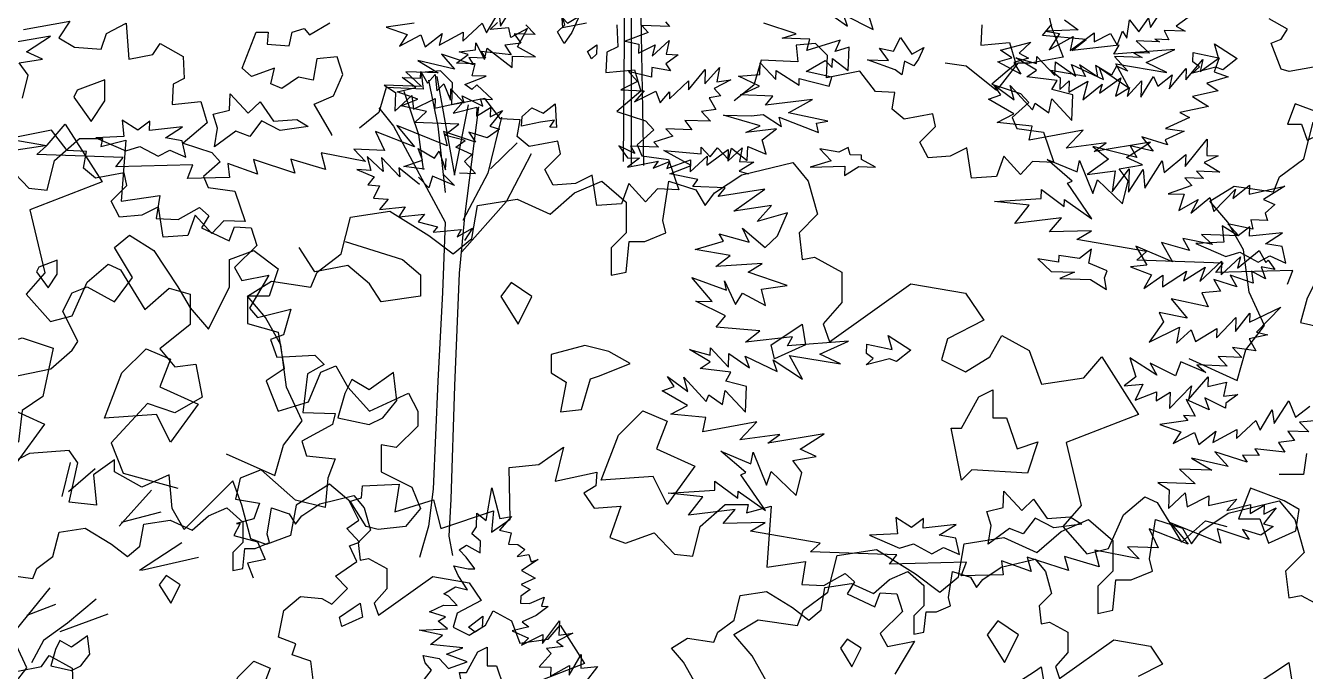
# Model space of a CAD drawing. Header units: inches. Extents: x 11.9 to 85.3, y 21.1 to 37.4.
# Drawn here: x 14.286 to 14.942, y 23.32 to 23.651 of the extents above; entities that cross this region are included whole.
import ezdxf

# ---------------------------------------------------------------- set-up
doc = ezdxf.new("R2010")
doc.units = ezdxf.units.IN
doc.header["$MEASUREMENT"] = 0
doc.layers.add('CAY', color=94, linetype='Continuous')
doc.layers.add('CAY-3', color=61, linetype='Continuous')

# ---------------------------------------------------------------- blocks, each defined once
blk = doc.blocks.new('A$C76451831')
at = {"layer": 'CAY'}
for p, q in [((2376.8, 1830.3), (2385.3, 1838.2)), ((2398.2, 1832.3), (2376.8, 1830.3)), ((2400.5, 1821.3), (2398.2, 1832.3)), ((2419.5, 1831.5), (2400.5, 1821.3)), ((2407.9, 1810.6), (2419.5, 1831.5)), ((2581.8, 1833.6), (2550.1, 1834.7)), ((2550.1, 1834.7), (2557.5, 1826.7)), ((2577, 1839.2), (2581.8, 1833.6)), ((2360.1, 1806.9), (2360.4, 1815)), ((2360.4, 1815), (2370.2, 1796.1)), ((2557.5, 1826.7), (2530.9, 1816.8)), ((2530.9, 1816.8), (2546.6, 1813.5)), ((2546.6, 1813.5), (2546.3, 1803.1)), ((2562, 1799.8), (2581.2, 1817.7)), ((2581.2, 1817.7), (2577.9, 1802)), ((2338.3, 1791.8), (2351.8, 1801.7)), ((2341.5, 1804.8), (2360.1, 1806.9)), ((2351.8, 1801.7), (2341.5, 1804.8)), ((2370.2, 1796.1), (2373.4, 1809.1)), ((2373.4, 1809.1), (2402, 1786.8)), ((2402, 1786.8), (2402.5, 1799.9)), ((2402.5, 1799.9), (2428.8, 1799)), ((2428.8, 1799), (2407.9, 1810.6)), ((2546.3, 1803.1), (2565.2, 1812.8)), ((2565.2, 1812.8), (2562, 1799.8)), ((2591.5, 1801.5), (2577.6, 1791.1)), ((2577.9, 1802), (2591.5, 1801.5)), ((2359.6, 1791), (2338.3, 1791.8)), ((2356.4, 1777.5), (2359.6, 1791)), ((2561.5, 1786.7), (2561.2, 1775.8)), ((2582.7, 1783.2), (2561.5, 1786.7)), ((2577.6, 1791.1), (2582.7, 1783.2)), ((2603.3, 1761.2), (2622.6, 1784.5)), ((2622.1, 1768.2), (2639, 1786.7)), ((2622.6, 1784.5), (2622.1, 1768.2)), ((2639, 1786.7), (2635.8, 1770.5)), ((2292, 1763.9), (2276.1, 1775.3)), ((2276.1, 1775.3), (2297.4, 1774.6)), ((2297.4, 1774.6), (2297.7, 1782.3)), ((2297.7, 1782.3), (2305.3, 1768.9)), ((2305.3, 1768.9), (2313.9, 1779)), ((2313.9, 1779), (2315.9, 1760.3)), ((2347.9, 1767.4), (2372.2, 1777)), ((2372.2, 1777), (2356.4, 1777.5)), ((2545.1, 1770.9), (2526.2, 1761.2)), ((2561.2, 1775.8), (2534.7, 1782.2)), ((2534.7, 1782.2), (2545.1, 1770.9)), ((2581.6, 1751.1), (2603.6, 1771.6)), ((2603.6, 1771.6), (2603.3, 1761.2)), ((2651.7, 1772.6), (2632.8, 1762.9)), ((2635.8, 1770.5), (2651.7, 1772.6)), ((2270.6, 1759.2), (2292, 1763.9)), ((2294.3, 1750.7), (2270.6, 1759.2)), ((2315.9, 1760.3), (2323.9, 1768.2)), ((2323.9, 1768.2), (2331.4, 1749.4)), ((2331.4, 1749.4), (2331.9, 1762.5)), ((2331.9, 1762.5), (2347.1, 1746.1)), ((2355.9, 1761.7), (2347.9, 1767.4)), ((2361.5, 1766.9), (2355.9, 1761.7)), ((2379.5, 1750.4), (2361.5, 1766.9)), ((2526.2, 1761.2), (2552.9, 1760.2)), ((2552.9, 1760.2), (2541.6, 1747.5)), ((2541.6, 1747.5), (2566, 1759.8)), ((2566, 1759.8), (2571, 1746.5)), ((2571, 1746.5), (2581.9, 1759.2)), ((2581.9, 1759.2), (2581.6, 1751.1)), ((2632.8, 1762.9), (2640.2, 1754.5)), ((2275, 1743.2), (2294.3, 1750.7)), ((2304.2, 1736.7), (2275, 1743.2)), ((2347.1, 1746.1), (2344.7, 1754.4)), ((2344.7, 1754.4), (2368.3, 1742.7)), ((2365.9, 1750.9), (2379.5, 1750.4)), ((2368.3, 1742.7), (2365.9, 1750.9)), ((2640.2, 1754.5), (2627, 1752.2)), ((2627, 1752.2), (2634.6, 1738.8)), ((2290.6, 1724.1), (2304.2, 1736.7)), ((2628.7, 1725.4), (2599.3, 1726.4)), ((2599.3, 1726.4), (2607.1, 1715.7)), ((2634.6, 1738.8), (2618.3, 1736.6)), ((2618.3, 1736.6), (2628.7, 1725.4)), ((1870.8, 1698), (1891.4, 1722.2)), ((1891.4, 1722.2), (1933.3, 1656.1)), ((2340.9, 1722.3), (2290.6, 1724.1)), ((2324.6, 1709.7), (2340.9, 1722.3)), ((2577.7, 1716.8), (2585.5, 1708.3)), ((2607.1, 1715.7), (2577.7, 1716.8)), ((3306.5, 1682.6), (3317.1, 1724.4)), ((1822.5, 1690.9), (1870.8, 1698)), ((2348.4, 1703.5), (2324.6, 1709.7)), ((2337.7, 1695.7), (2348.4, 1703.5)), ((2524, 1697.3), (2533.9, 1683.8)), ((2542.3, 1688.5), (2524, 1697.3)), ((2569.2, 1695.7), (2537.1, 1696.9)), ((2537.1, 1696.9), (2542.3, 1688.5)), ((2585.5, 1708.3), (2564, 1701.4)), ((2564, 1701.4), (2569.2, 1695.7)), ((2236.3, 1685.2), (2240.6, 1669.3)), ((2254.4, 1667.9), (2236.3, 1685.2)), ((2252.8, 1684.1), (2254.4, 1667.9)), ((2273.6, 1662), (2252.8, 1684.1)), ((2294.6, 1694.5), (2313.2, 1683.4)), ((2299.6, 1681.1), (2294.6, 1694.5)), ((2313.2, 1683.4), (2318.5, 1691.4)), ((2318.5, 1691.4), (2325.9, 1669.8)), ((2325.9, 1669.8), (2326.4, 1682.9)), ((2356, 1687.3), (2337.7, 1695.7)), ((2347.5, 1679.5), (2356, 1687.3)), ((2547.5, 1683.4), (2533.6, 1673)), ((2533.9, 1683.8), (2547.5, 1683.4)), ((2605.4, 1667.7), (2624.6, 1685.6)), ((2624.3, 1675.2), (2648.9, 1693)), ((2624.6, 1685.6), (2624.3, 1675.2)), ((2648.4, 1679.8), (2664.8, 1695.1)), ((2648.9, 1693), (2648.4, 1679.8)), ((2664.8, 1695.1), (2661.6, 1679.4)), ((3278.8, 1661.9), (3306.5, 1682.6)), ((2224.6, 1670.4), (2244.1, 1661.9)), ((2240.6, 1669.3), (2224.6, 1670.4)), ((2272.6, 1672.4), (2273.6, 1662)), ((2295.9, 1653.3), (2272.6, 1672.4)), ((2278, 1673.7), (2299.6, 1681.1)), ((2301.9, 1670.6), (2278, 1673.7)), ((2360.2, 1665.9), (2347.5, 1679.5)), ((2533.6, 1673), (2568.7, 1679.9)), ((2568.7, 1679.9), (2563, 1671.9)), ((2563, 1671.9), (2581.8, 1679.4)), ((2578.8, 1671.4), (2605.9, 1681.3)), ((2581.8, 1679.4), (2578.8, 1671.4)), ((2605.9, 1681.3), (2605.4, 1667.7)), ((2677.9, 1678.8), (2661.2, 1668.5)), ((2661.2, 1668.5), (2672, 1665.4)), ((2661.6, 1679.4), (2677.9, 1678.8)), ((2664.3, 1664.1), (2722.6, 1678.3)), ((2722.6, 1678.3), (2740.3, 1657)), ((1933.3, 1656.1), (1850.8, 1624.3)), ((2244.1, 1661.9), (2237.2, 1653)), ((2237.2, 1653), (2250.5, 1651.6)), ((2306.7, 1649.3), (2295.1, 1661.4)), ((2310.8, 1662.9), (2306.7, 1649.3)), ((2336, 1652.2), (2310.8, 1662.9)), ((2323.9, 1664.2), (2336, 1652.2)), ((2341.7, 1666.5), (2360.2, 1665.9)), ((2473.2, 1643.5), (2504.5, 1657)), ((2504.5, 1657), (2532.2, 1632.9)), ((2574, 1612.2), (2581.1, 1657)), ((2581.1, 1657), (2611.8, 1647)), ((2633, 1643.5), (2664.3, 1664.1)), ((2740.3, 1657), (2750.9, 1619.3)), ((3271.7, 1644.8), (3278.8, 1661.9)), ((2250.5, 1651.6), (2243.7, 1637.7)), ((2445.5, 1619.3), (2473.2, 1643.5)), ((2611.8, 1647), (2622.4, 1629.3)), ((2622.4, 1629.3), (2633, 1643.5)), ((3199.2, 1634.2), (3226.9, 1651.3)), ((3226.9, 1651.3), (3271.7, 1644.8)), ((1850.8, 1624.3), (1867.9, 1552.3)), ((2243.7, 1637.7), (2260.2, 1636.6)), ((2260.2, 1636.6), (2250.4, 1624.7)), ((2250.4, 1624.7), (2279.7, 1627.6)), ((2279.7, 1627.6), (2272.6, 1616.4)), ((2355.9, 1591.6), (2362.4, 1629.3)), ((2362.4, 1629.3), (2407.8, 1636.4)), ((2407.8, 1636.4), (2445.5, 1619.3)), ((2532.2, 1632.9), (2532.2, 1598.1)), ((3219.8, 1610), (3199.2, 1634.2)), ((2206.7, 1573.9), (2217.3, 1615.8)), ((2217.3, 1615.8), (2262.1, 1622.8)), ((2262.1, 1622.8), (2306.9, 1595.1)), ((2272.6, 1616.4), (2301.9, 1619.3)), ((2301.9, 1619.3), (2294.6, 1610.4)), ((2294.6, 1610.4), (2316.5, 1604.8)), ((2577.6, 1598.1), (2574, 1612.2)), ((2750.9, 1619.3), (2729.7, 1598.1)), ((3237.5, 1578.7), (3219.8, 1610)), ((2306.9, 1595.1), (2334.7, 1573.9)), ((2316.5, 1604.8), (2311.6, 1598.8)), ((2311.6, 1598.8), (2343.6, 1601.9)), ((2339, 1593.3), (2356.7, 1603.2)), ((2343.6, 1601.9), (2339, 1593.3)), ((2356.7, 1603.2), (2347.6, 1589.1)), ((2532.2, 1598.1), (2515.1, 1580.9)), ((2553.4, 1588), (2577.6, 1598.1)), ((2729.7, 1598.1), (2733.2, 1567.4)), ((2334.7, 1573.9), (2355.9, 1591.6)), ((2515.1, 1580.9), (2515.1, 1549.7)), ((2532.2, 1553.2), (2535.7, 1588)), ((2535.7, 1588), (2553.4, 1588)), ((2179, 1553.2), (2206.7, 1573.9)), ((2733.2, 1567.4), (2747.4, 1570.3)), ((2747.4, 1570.3), (2778.6, 1553.2)), ((3244, 1530.4), (3237.5, 1578.7)), ((1867.9, 1552.3), (1846.6, 1528.1)), ((1916.2, 1541.7), (1940.4, 1562.3)), ((1940.4, 1562.3), (1954.5, 1555.8)), ((1954.5, 1555.8), (1982.2, 1510.4)), ((2171.9, 1536.1), (2179, 1553.2)), ((2515.1, 1549.7), (2532.2, 1553.2)), ((2778.6, 1553.2), (2778.6, 1518.4)), ((1899.1, 1503.3), (1916.2, 1541.7)), ((2099.4, 1525.5), (2127.1, 1542.6)), ((2127.1, 1542.6), (2171.9, 1536.1)), ((2764.5, 1473.6), (2857.6, 1539.7)), ((2857.6, 1539.7), (2920.1, 1529)), ((1846.6, 1528.1), (1874.3, 1496.9)), ((1982.2, 1510.4), (2010, 1534.6)), ((2010, 1534.6), (2034.1, 1528.1)), ((2034.1, 1528.1), (2034.1, 1493.3)), ((2120, 1501.3), (2099.4, 1525.5)), ((2920.1, 1529), (2940.8, 1498.4)), ((3261.7, 1492), (3244, 1530.4)), ((2778.6, 1518.4), (2757.4, 1494.2)), ((1874.3, 1496.9), (1899.1, 1503.3)), ((2034.1, 1493.3), (1999.3, 1465.6)), ((2137.7, 1470.1), (2120, 1501.3)), ((2757.4, 1494.2), (2764.5, 1473.6)), ((2940.8, 1498.4), (2899.5, 1477.1)), ((3240.4, 1464.3), (3261.7, 1492)), ((2899.5, 1477.1), (2892.4, 1452.9)), ((2947.9, 1456.5), (2961.4, 1480.7)), ((2961.4, 1480.7), (2992.7, 1463.6)), ((1999.3, 1465.6), (2016.4, 1445)), ((2144.2, 1421.7), (2137.7, 1470.1)), ((2992.7, 1463.6), (3006.8, 1425.2)), ((3230.4, 1429.5), (3240.4, 1464.3)), ((2016.4, 1445), (2040.6, 1447.9)), ((2040.6, 1447.9), (2047.7, 1410.1)), ((2892.4, 1452.9), (2920.1, 1439.4)), ((2920.1, 1439.4), (2947.9, 1456.5)), ((3055.2, 1432.3), (3075.8, 1456.5)), ((3075.8, 1456.5), (3117.7, 1390.4)), ((3175, 1454.3), (3230.4, 1429.5)), ((2161.9, 1383.3), (2144.2, 1421.7)), ((3006.8, 1425.2), (3055.2, 1432.3)), ((2047.7, 1410.1), (2016.4, 1392.5)), ((1985.2, 1403.1), (1943.9, 1358.2)), ((2016.4, 1392.5), (1985.2, 1403.1)), ((3117.7, 1390.4), (3035.1, 1358.6)), ((2140.7, 1355.6), (2161.9, 1383.3)), ((1943.9, 1358.2), (1957.5, 1323.4)), ((2075.2, 1345.6), (2130.6, 1320.8)), ((2130.6, 1320.8), (2140.7, 1355.6)), ((3035.1, 1358.6), (3052.2, 1286.6)), ((1957.5, 1323.4), (2020, 1306.3)), ((5943, 1269.4), (5949.7, 1306.8)), ((5949.7, 1306.8), (5958.9, 1271.5)), ((3052.2, 1286.6), (3031, 1262.4)), ((5931.9, 1262.1), (5932.4, 1277.9)), ((5932.4, 1277.9), (5943, 1269.4)), ((5972.1, 1273.8), (5958.5, 1258.4)), ((5958.9, 1271.5), (5972.1, 1273.8)), ((5926.6, 1254.1), (5931.9, 1262.1)), ((5958.5, 1258.4), (5971.5, 1255.2)), ((5936.7, 1245.6), (5926.6, 1254.1)), ((5936.3, 1232.4), (5936.7, 1245.6)), ((5971.5, 1255.2), (5968.8, 1242.2)), ((5912.4, 1236), (5920.7, 1241.1)), ((5920.2, 1227.6), (5912.4, 1236)), ((5920.7, 1241.1), (5936.3, 1232.4)), ((5968.8, 1242.2), (5979.2, 1241.8)), ((5987.1, 1236.1), (5978.7, 1228.2)), ((5978.7, 1228.2), (5991.9, 1230.5)), ((5979.2, 1241.8), (5987.1, 1236.1)), ((5991.9, 1230.5), (5994.4, 1222.3)), ((5906.3, 1217.6), (5922.5, 1214.3)), ((5911.3, 1206.6), (5906.3, 1217.6)), ((5930.2, 1214.1), (5920.2, 1227.6)), ((5922.5, 1214.3), (5930.2, 1214.1)), ((6002.6, 1224.7), (5983.6, 1212.2)), ((5994.4, 1222.3), (6002.6, 1224.7)), ((5921.6, 1190.3), (5911.3, 1206.6)), ((5999.1, 1203.5), (5983, 1196.4)), ((5983.6, 1212.2), (5999.1, 1203.5)), ((5894.8, 1185.8), (5908.2, 1193.5)), ((5900.1, 1182.9), (5894.8, 1185.8)), ((5908.2, 1193.5), (5921.6, 1190.3)), ((5993.3, 1190.6), (5982.6, 1182.8)), ((5983, 1196.4), (5993.3, 1190.6)), ((5878.2, 1165.1), (5894.3, 1172.7)), ((5894.3, 1172.7), (5910.1, 1172.2)), ((5910.1, 1172.2), (5900.1, 1182.9)), ((5982.6, 1182.8), (5982.3, 1175.1)), ((5982.3, 1175.1), (5992.7, 1174.7)), ((5992.7, 1174.7), (6009.3, 1181.8)), ((6013.9, 1171.3), (6000.4, 1160.8)), ((6009.3, 1181.8), (6006.2, 1171.5)), ((6006.2, 1171.5), (6013.9, 1171.3)), ((5896.6, 1159.5), (5878.2, 1165.1)), ((5888.2, 1154.3), (5896.6, 1159.5)), ((6000.4, 1160.8), (5984.3, 1153.7)), ((5866.6, 1144.2), (5898.8, 1145.8)), ((5893.1, 1138.3), (5866.6, 1144.2)), ((5898.8, 1145.8), (5888.2, 1154.3)), ((5991.8, 1148), (5973, 1143.2)), ((5973, 1143.2), (5991.3, 1134.9)), ((5984.3, 1153.7), (5991.8, 1148)), ((6007.4, 1128.9), (6026.9, 1154.9)), ((6042.3, 1140.8), (6023.3, 1131)), ((6026.9, 1154.9), (6026.3, 1138.6)), ((6026.3, 1138.6), (6042.3, 1140.8)), ((5879.6, 1127.9), (5893.1, 1138.3)), ((5916.6, 1123.9), (5879.6, 1127.9)), ((5983.3, 1127), (6007.8, 1139.3)), ((5991.3, 1134.9), (5983.3, 1127)), ((6007.8, 1139.3), (6007.4, 1128.9)), ((6023.3, 1131), (6030.9, 1125.3)), ((5435.2, 1102.7), (5443.6, 1115.3)), ((5443.6, 1115.3), (5470, 1100.6)), ((5871, 1115), (5889.4, 1111.7)), ((5873.4, 1106.8), (5871, 1115)), ((5889.4, 1111.7), (5899.9, 1100.4)), ((5897.8, 1116.8), (5916.6, 1123.9)), ((5921.5, 1107.8), (5897.8, 1116.8)), ((6017.4, 1117.6), (6003.8, 1102.2)), ((6030.9, 1125.3), (6012.2, 1123.3)), ((6012.2, 1123.3), (6017.4, 1117.6)), ((6037.9, 1092.9), (6051.8, 1116.4)), ((6051.8, 1116.4), (6051.3, 1100.6)), ((5407.8, 1097.4), (5435.2, 1102.7)), ((5470, 1100.6), (5471.1, 1075.2)), ((5872.8, 1088.2), (5880.8, 1098.4)), ((5880.8, 1098.4), (5873.4, 1106.8)), ((5899.9, 1100.4), (5921.5, 1107.8)), ((6003.8, 1102.2), (6016.9, 1101.8)), ((6016.5, 1091.4), (6038.3, 1103.8)), ((6016.9, 1101.8), (6016.5, 1091.4)), ((6038.3, 1103.8), (6037.9, 1092.9)), ((6051.3, 1100.6), (6070.4, 1102.6)), ((6070.4, 1102.6), (6056.2, 1084.5)), ((4647.3, 135.4), (4647.3, 419.7)), ((4638.3, 140.1), (4640.6, 408.3)), ((4661.5, 135.4), (4656.8, 405.9)), ((5120.1, 324.9), (5127.1, 293.6)), ((5116.8, 284), (5127.7, 296.8)), ((5127.1, 293.6), (5140.7, 259.4)), ((5167, 279.6), (5116.8, 284)), ((5150.7, 267), (5167, 279.6)), ((5204.4, 272.8), (5150.7, 267)), ((5198.6, 262.6), (5204.4, 272.8)), ((5268.1, 267.9), (5198.6, 262.6)), ((5235.4, 253.2), (5268.1, 267.9)), ((5029.8, 248.8), (5005.7, 252.3)), ((5064.6, 221), (5029.8, 248.8)), ((5088.8, 252.3), (5064.6, 221)), ((5110, 244.4), (5086.5, 258.4)), ((5086.5, 258.4), (5110.3, 252.1)), ((5103, 252.3), (5088.8, 252.3)), ((5140.7, 259.4), (5103, 252.3)), ((5110.3, 252.1), (5110.6, 260.2)), ((5110.6, 260.2), (5131.1, 238.2)), ((5131.1, 238.2), (5131.7, 254.1)), ((5131.7, 254.1), (5155.1, 237.4)), ((5155.1, 237.4), (5150.1, 250.7)), ((5150.1, 250.7), (5186.7, 233.6)), ((5200.9, 251.6), (5259, 241.9)), ((5215.8, 224.4), (5200.9, 251.6)), ((5259, 241.9), (5235.4, 253.2)), ((5098.9, 236.6), (5110, 244.4)), ((5133.6, 232.7), (5098.9, 236.6)), ((5186.7, 233.6), (5182.2, 246.9)), ((5182.2, 246.9), (5215.8, 224.4)), ((5069.2, 216.4), (5061.4, 227.5)), ((5061.4, 227.5), (5084.8, 210.4)), ((5080, 226.9), (5105.7, 199.2)), ((5084.8, 210.4), (5080, 226.9)), ((5127.8, 222.5), (5133.6, 232.7)), ((5151.6, 216.2), (5127.8, 222.5)), ((5055.4, 211.4), (5069.2, 216.4)), ((5084.3, 194.5), (5055.4, 211.4)), ((5105.7, 199.2), (5108.7, 206.8)), ((5108.7, 206.8), (5124.2, 195.8)), ((5124.2, 195.8), (5127.5, 211.6)), ((5127.5, 211.6), (5150.6, 186.8)), ((5150.6, 186.8), (5151.6, 216.2)), ((5065.3, 184.8), (5084.3, 194.5)), ((5105.1, 180.6), (5065.3, 184.8)), ((5101.8, 164.4), (5105.1, 180.6)), ((5163.4, 175.9), (5101.8, 164.4)), ((5144.1, 155.3), (5163.4, 175.9)), ((5189.6, 161.4), (5144.1, 155.3)), ((5240.4, 162.3), (5176.1, 151.4)), ((5176.1, 151.4), (5189.6, 161.4)), ((5213, 144.7), (5240.4, 162.3)), ((5150.9, 117.8), (5122.3, 142.4)), ((5122.3, 142.4), (5156.7, 128.1)), ((5156.7, 128.1), (5159.4, 141.1)), ((5159.4, 141.1), (5174.4, 103.4)), ((5204.4, 131.8), (5231.3, 136.3)), ((5214.8, 117.9), (5204.4, 131.8)), ((5231.3, 136.3), (5213, 144.7)), ((5145.4, 115.3), (5150.9, 117.8)), ((5174.4, 103.4), (5180, 119.1)), ((5180, 119.1), (5208.5, 91.8)), ((5208.5, 91.8), (5214.8, 117.9)), ((5115.3, 97.8), (5115.7, 108.2)), ((5115.7, 108.2), (5141.7, 88.7)), ((5173.4, 74.4), (5145.4, 115.3)), ((5062.2, 94.2), (5115.3, 97.8)), ((5101.9, 90.1), (5062.2, 94.2)), ((5085.3, 69.4), (5101.9, 90.1)), ((5141.7, 88.7), (5142, 96.8)), ((5142, 96.8), (5173.4, 74.4)), ((5138.6, 75.7), (5085.3, 69.4)), ((5124.9, 59.8), (5138.6, 75.7)), ((5172.9, 60.9), (5124.9, 59.8)), ((5156.3, 51), (5172.9, 60.9)), ((5236, 37.4), (5156.3, 51)), ((5224.8, 27.3), (5236, 37.4)), ((5323.5, 23.9), (5224.8, 27.3)), ((5314.9, 13.3), (5323.5, 23.9)), ((5402.9, 15.7), (5314.9, 13.3)), ((5396.9, 0), (5402.9, 15.7))]:
    blk.add_line(p, q, dxfattribs=at)
for points in [[(4270.8, 1937.2), (4267.7, 1961.4), (4246.6, 1968.8), (4250.8, 1981.5), (4230.8, 1988.9), (4237.1, 2019.4), (4256.1, 2035.3), (4280.3, 2033.1), (4291.9, 2026.8), (4309.9, 2044.7), (4296.2, 2058.5), (4320.4, 2075.3), (4312, 2093.3), (4323.6, 2097.5), (4308.8, 2113.3), (4322.5, 2122.8), (4312, 2143.9), (4325.7, 2148.1), (4326.7, 2161.8), (4368.9, 2163.9), (4363.7, 2132.3), (4408, 2146), (4416.4, 2113.3), (4476.5, 2133.3), (4474.4, 2109.1), (4495.5, 2123.9), (4494.4, 2182.9), (4528.2, 2186.1), (4556.7, 2206.1), (4547.2, 2167.1), (4594.6, 2177.6), (4593.6, 2161.8), (4579.9, 2153.4), (4591.5, 2136.5), (4622.1, 2138.6), (4609.4, 2102.8), (4627.3, 2096.4), (4660, 2108), (4683.2, 2083.8), (4704.3, 2081.7), (4712.8, 2115.4), (4741.2, 2140.7), (4767.6, 2140.7), (4765.5, 2131.2), (4794, 2138.6), (4788.7, 2069), (4833, 2075.3), (4828.8, 2049), (4854.1, 2047.9), (4878.3, 2061.6), (4888.9, 2052.1), (4880.5, 2038.4), (4912.1, 2023.7), (4918.4, 2039.5), (4937.4, 2038.4), (4943.7, 2018.4), (4918.4, 1993.1), (4926.9, 1978.3), (4957.4, 1984.6), (4935.3, 1946.7)], [(2492.6, 1796.8), (2487.9, 1805.1), (2498.6, 1812.9), (2498.2, 1802), (2492.6, 1796.8)], [(5397.2, 1673.2), (5420.4, 1649), (5441.5, 1646.9), (5450, 1680.6), (5478.4, 1705.9), (5504.8, 1705.9), (5502.7, 1696.5), (5531.2, 1703.8), (5525.9, 1634.2), (5570.2, 1640.6), (5566, 1614.2), (5591.3, 1613.1), (5615.5, 1626.8), (5626.1, 1617.3), (5617.7, 1603.6), (5649.3, 1588.9), (5655.6, 1604.7), (5674.6, 1603.6), (5680.9, 1583.6), (5655.6, 1558.3), (5664.1, 1543.5), (5694.7, 1549.8), (5672.5, 1511.9), (5682, 1501.3), (5720, 1510.8), (5711.5, 1481.3), (5696.8, 1476), (5704.1, 1456), (5747.4, 1458.1), (5757.9, 1447.5), (5738.9, 1437), (5733.7, 1392.7), (5770.6, 1391.6), (5767.4, 1379), (5732.6, 1360), (5737.9, 1343.1), (5770.6, 1340), (5762.2, 1317.8), (5759, 1284.1), (5725.2, 1292.5), (5686.2, 1327.3), (5662, 1317.8), (5656.7, 1293.6), (5684.1, 1289.3), (5677.8, 1271.4), (5657.7, 1266.1), (5662, 1266.1), (5654.6, 1252.4), (5682, 1245), (5690.4, 1225), (5670.4, 1220.8), (5676.7, 1203.9)], [(5467.9, 1335.7), (5458.4, 1296.7)], [(5496.4, 1328.4), (5465.8, 1302)], [(5560.7, 1304.1), (5523.8, 1263)], [(1842.7, 701.7), (1814.8, 696.9), (1805.7, 699.3), (1794.3, 729.2), (1805.7, 733.9), (1812.8, 745.3), (1792, 757.1)], [(1833.2, 1082.7), (1847.4, 1101.2), (1835.6, 1126.7)], [(1824.2, 1207.4), (1854.1, 1203), (1858.8, 1214.4), (1877.3, 1228.2), (1884.3, 1256.1), (1914.2, 1260.8), (1944.1, 1242.4), (1962.6, 1228.2), (1976.7, 1240), (1981, 1265.2), (2011.3, 1269.9), (2036.5, 1258.5), (2054.9, 1274.6), (2075.8, 1283.7), (2094.3, 1267.5), (2094.3, 1244.3), (2082.9, 1232.9), (2082.9, 1212.1), (2094.3, 1214.4), (2096.6, 1237.6), (2108.4, 1237.6), (2124.5, 1244.3), (2122.2, 1253.8), (2126.9, 1283.7), (2147.3, 1277), (2154.4, 1265.2), (2161.5, 1274.6), (2182.3, 1288.4), (2221.2, 1297.8), (2233, 1283.7), (2240.1, 1258.5), (2225.9, 1244.3), (2228.3, 1223.9), (2237.7, 1225.8), (2258.6, 1214.4), (2258.6, 1191.2), (2244.4, 1175.1), (2249.1, 1161.4), (2311.2, 1205.4), (2352.9, 1198.3), (2366.7, 1177.9), (2339.1, 1163.7), (2334.4, 1147.6), (2352.9, 1138.5), (2371.4, 1149.9), (2380.4, 1166.1), (2401.2, 1154.7), (2410.7, 1129.1), (2442.9, 1133.8), (2456.7, 1149.9), (2484.6, 1105.9), (2429.6, 1084.7)], [(5571.3, 1278.8), (5525.9, 1267.2)], [(5595.5, 1244), (5547, 1212.3)], [(5614.5, 1227.1), (5549.1, 1212.3)], [(1281.9, 768.2), (1310.2, 748.6), (1305.7, 761.9), (1339.5, 744.9), (1334.6, 760.9)], [(1558.3, 755.8), (1573.8, 744.4), (1536.6, 743), (1552.3, 740.2), (1540.8, 721.6), (1568.1, 736.9), (1564.8, 720.7), (1592.2, 741.1), (1591.9, 730.6), (1610.8, 740.4), (1618.5, 727), (1624.5, 742.7), (1629.2, 734.8), (1632.6, 756), (1643, 742), (1654, 757.9), (1656.3, 747), (1670.2, 767.8)], [(1699.3, 758.6), (1685.9, 748.7), (1696.1, 742.9), (1672.1, 743.7), (1677.2, 733.1), (1661.3, 733.7), (1666.6, 730.8), (1639.9, 731.7), (1655.3, 717.6), (1636.8, 718.2), (1647, 712.9), (1615.3, 714), (1630.6, 697.1), (1617.6, 703), (1611.9, 692.8), (1593.7, 703.8), (1595.9, 690.6), (1575.1, 704.5), (1582.3, 691.1), (1542.7, 697.9), (1553.3, 689.4), (1552.8, 676.3), (1563.6, 686.3), (1563.1, 673.2), (1584.9, 685.6), (1579.1, 664.5), (1601.1, 682.3), (1598, 672), (1622.6, 689.7), (1616.4, 668.6), (1632.6, 678.5), (1629.6, 668.1), (1646.1, 686.1), (1645.4, 667.6), (1659.8, 691.1), (1664.9, 680), (1681.2, 693.1), (1677.9, 676.9), (1697.3, 700.2), (1696.8, 687.1), (1716.2, 710.4), (1713, 696.9), (1734.9, 712.5), (1729.3, 696.4), (1745, 690.8), (1720.7, 683.5), (1733.6, 674.9), (1704.3, 668.2), (1722.5, 656.7), (1690.1, 650.1), (1700.8, 644.3), (1673.6, 631.7), (1694.8, 628.7), (1673.2, 618.6), (1675.7, 613), (1646.5, 622.2), (1659.6, 605.9), (1633, 611.8), (1640.7, 598.4), (1590.4, 611), (1608.5, 596.8), (1583.9, 579.1), (1616.2, 583.4), (1612.6, 559.5), (1632.1, 585.5), (1631.2, 558.8), (1648, 585), (1649.9, 563.6), (1669.6, 594.7), (1671.9, 581.4), (1696.6, 601.9), (1696.1, 588.3), (1721.2, 619.6), (1720.6, 601), (1733.7, 600.6), (1717.6, 593), (1735.8, 581.9), (1709.1, 582.8), (1716.9, 574.4), (1695.7, 575.2), (1703.5, 566.7), (1676.5, 557.2), (1695, 556.6), (1688.9, 538.2), (1710.7, 550.6), (1702.4, 535), (1724.3, 552.8), (1728.8, 536.8), (1753.7, 562.3), (1750.6, 551.9), (1769.7, 567.1), (1769.3, 556.7), (1810, 565.7), (1785.4, 550.7), (1798.4, 544.8), (1787.6, 534.8), (1790, 526.5), (1771, 527.2), (1773.4, 516.7), (1744.6, 522.7), (1757.2, 509.1), (1714.7, 510.6), (1727.4, 499.2), (1693.2, 505.9), (1700.9, 492.5), (1669.1, 501.3), (1681.4, 479.5), (1639.5, 497.3), (1652.3, 475.6), (1633.6, 473.5), (1657.4, 464.5), (1648.7, 449), (1670.5, 464.1), (1670, 450.9), (1697.4, 468.6), (1694.3, 457.8), (1718.8, 473.3), (1712.8, 457.1), (1737.7, 480.3), (1737.1, 464.5), (1759.1, 485), (1755.9, 472), (1780.7, 492.4), (1788.3, 478.5), (1790.7, 481.2), (1798.5, 470.5), (1782.7, 473.7), (1787.7, 460), (1771.7, 468.7), (1773.9, 455), (1747.5, 464.1), (1755.2, 450.7), (1728.8, 459.3), (1736.5, 445.9), (1715.1, 443.9), (1722.2, 427.8), (1680, 437), (1698.2, 415), (1666.3, 421.6), (1671.3, 411), (1654.7, 387.5), (1689.7, 404.9), (1686.3, 386.4), (1702.7, 401.7), (1707.7, 388.4), (1732.3, 403.4), (1731.9, 392.6), (1754, 415.8), (1753.4, 400), (1770, 420.7), (1769.7, 410.3), (1805.2, 427.6), (1777.4, 399.1), (1790.4, 396), (1769, 391.3), (1776.7, 377.8), (1750.1, 381.5), (1760.6, 370.2), (1733.8, 371.2), (1743.9, 360.4), (1709.5, 361.6), (1719.6, 353.1), (1691, 365), (1685, 349.3), (1656.1, 363.5), (1663.8, 350.1), (1632.7, 369.7), (1639.7, 348.2), (1626.2, 337.8), (1647.6, 339.7), (1638.8, 321.5), (1663.1, 331), (1662.7, 320.6), (1679, 330.5), (1678.3, 311.9), (1703.2, 337.8), (1700, 322), (1722.2, 348), (1721.8, 337.1), (1743.2, 341.8), (1740, 326.1), (1756.3, 327.8), (1742.4, 317.8), (1742.2, 312.4), (1718.6, 324.1), (1723.6, 310.3), (1697.2, 322.1), (1707.5, 303.2), (1694.3, 303.7), (1699.1, 298), (1667.2, 293.7), (1691, 285.2), (1682.3, 271.9), (1706.8, 284.6), (1711.8, 270.9), (1730.9, 286.1), (1727.7, 273), (1755, 287.9), (1754.6, 277.5), (1776.6, 298.1), (1781.7, 287), (1795.6, 310.5), (1797.8, 294.6), (1814.6, 320.8), (1822.1, 301.9), (1838.4, 314.5)], [(1848.2, 298.3), (1826.8, 296.3), (1837.3, 285.1), (1813.3, 285.9), (1821.1, 275.2), (1802.5, 273.1), (1809.8, 262), (1775.5, 265.9), (1780.6, 258), (1761.6, 258.7), (1766.8, 250.4), (1730.1, 262.5), (1745.3, 245.7), (1703.1, 255.3), (1726.6, 241.3), (1689.5, 242.6), (1707.5, 225.7), (1664.9, 227.2), (1677.8, 219), (1677, 197.7), (1696.2, 215.6), (1698.4, 199.7), (1722.9, 212), (1722.5, 201.1), (1754.9, 208.2), (1743.6, 195.4), (1770.5, 202.2), (1770.2, 191.8), (1786.4, 201.6), (1786, 191.2), (1799.9, 198.4), (1785.6, 180.3), (1796.4, 177.2), (1782.5, 167.3), (1761.4, 173.5), (1769.1, 162.3), (1732.4, 174.5), (1736.8, 158), (1679.2, 181.3), (1699.6, 157), (1654.9, 174.5), (1665, 152.8), (1630.2, 154), (1643.3, 140), (1592.9, 149.9), (1597.7, 131.1), (1558.2, 142.9), (1562.6, 126.9), (1515.6, 142.2), (1520, 125.7), (1486, 137.8), (1488.1, 121.8), (1440.1, 120.8), (1446.1, 136.4), (1358.1, 134.1), (1366.6, 144.6), (1267.9, 148.1), (1279.1, 158.1), (1199.4, 171.8), (1216.1, 181.6), (1168, 180.6), (1181.7, 196.4), (1128.5, 190.1), (1145, 210.9), (1105.3, 215), (1158.5, 218.6), (1158.8, 229), (1184.9, 209.5), (1185.2, 217.6), (1216.5, 195.2), (1188.5, 236.1), (1194, 238.6), (1165.5, 263.2), (1199.8, 248.8), (1202.6, 261.9), (1217.6, 224.2), (1223.1, 239.9), (1251.6, 212.6), (1257.9, 238.7), (1247.6, 252.6), (1274.4, 257.1), (1256.2, 265.5), (1283.5, 283.1), (1219.2, 272.2), (1232.7, 282.1), (1187.2, 276), (1206.5, 296.7), (1144.9, 285.2), (1148.2, 301.4), (1108.5, 305.5), (1127.4, 315.3), (1098.5, 332.2), (1112.3, 337.1), (1104.5, 348.3), (1127.9, 331.1), (1123.1, 347.6), (1148.9, 320), (1151.8, 327.6), (1167.3, 316.6), (1170.6, 332.4), (1193.7, 307.5), (1194.8, 337), (1171, 343.2), (1176.8, 353.5), (1142, 357.4), (1153.2, 365.2), (1129.6, 379.1), (1153.4, 372.9), (1153.7, 381), (1174.2, 359), (1174.8, 374.8), (1198.2, 358.2), (1193.2, 371.5), (1229.8, 354.3), (1225.3, 367.6), (1258.9, 345.2), (1244, 372.4), (1302.2, 362.7), (1278.5, 373.9), (1311.2, 388.7), (1241.7, 383.4), (1247.5, 393.6), (1193.8, 387.8), (1210.1, 400.4), (1160, 404.8), (1170.8, 417.6), (1137, 434.6), (1155.6, 434), (1132.5, 461.5), (1171.9, 447), (1169.5, 457.5), (1182.2, 430.8), (1190.3, 443.7), (1216.6, 429.6), (1211.8, 448.3), (1241.4, 452.3), (1196.6, 467.5), (1212.8, 477.3), (1159.7, 474.2), (1176, 486.8), (1136.3, 493.6), (1168.4, 502.9), (1163.7, 511.2), (1197.8, 501.9), (1190.2, 518), (1216.2, 495.8), (1230.2, 508.9), (1241.6, 535.3), (1206.8, 525.6), (1223.3, 543.6), (1180.5, 537.4), (1215.8, 562.4), (1162.5, 553.9), (1170.5, 564), (1133.4, 565.3), (1139.1, 573.3), (1107.2, 579.8), (1131.5, 589.4), (1100.4, 606.4), (1142.9, 602.6), (1143.1, 610.3), (1153.2, 599.5), (1161.7, 609.7), (1174.4, 596.1), (1177.5, 609.1), (1195.6, 595.3), (1196.2, 611.2), (1217.2, 602.3), (1212.8, 618.8), (1229.1, 631.3), (1194, 627.1), (1210.6, 634.7), (1168.4, 647.1), (1200.1, 646), (1213.8, 647.7), (1234.6, 633.9), (1232.3, 644.8), (1276.9, 627), (1274.6, 637.9), (1287.8, 640.2), (1242.8, 649.4), (1270.1, 664.8), (1216.4, 658.5), (1224.9, 668.7), (1187.8, 670), (1209.5, 680.1), (1185.8, 691.3), (1209.9, 693.2), (1210.4, 706.8), (1228.3, 687.6), (1228.7, 698), (1254.8, 681.2), (1255.1, 688.9), (1289.2, 680), (1292.3, 690.3), (1263.1, 696.8), (1284.8, 709.2), (1292.7, 701.2), (1293, 711.6), (1311.1, 697.8), (1312.1, 724.6), (1296, 719.7), (1301.9, 732.6), (1263.9, 720.8), (1267.1, 733.8), (1235.4, 734.9), (1251.4, 739.8), (1214.7, 752)], [(3951.6, 212.6), (3957.9, 238.7), (3947.6, 252.6), (3974.4, 257.1), (3956.2, 265.5), (3983.5, 283.1), (3919.2, 272.2)], [(4399.1, 298), (4367.2, 293.7), (4391, 285.2), (4382.3, 271.9), (4406.8, 284.6), (4411.8, 270.9), (4430.9, 286.1), (4427.7, 273), (4455, 287.9), (4454.6, 277.5), (4476.6, 298.1), (4481.7, 287), (4495.6, 310.5), (4497.8, 294.6), (4514.6, 320.8)], [(4526.8, 296.3), (4537.3, 285.1), (4513.3, 285.9), (4521.1, 275.2), (4502.5, 273.1), (4509.8, 262), (4475.5, 265.9), (4480.6, 258), (4461.6, 258.7), (4466.8, 250.4), (4430.1, 262.5), (4445.3, 245.7), (4403.1, 255.3), (4426.6, 241.3), (4389.5, 242.6), (4407.5, 225.7), (4364.9, 227.2), (4377.8, 219), (4377, 197.7), (4396.2, 215.6), (4398.4, 199.7), (4422.9, 212), (4422.5, 201.1), (4454.9, 208.2), (4443.6, 195.4), (4470.5, 202.2), (4470.2, 191.8), (4486.4, 201.6), (4486, 191.2), (4499.9, 198.4), (4485.6, 180.3), (4496.4, 177.2), (4482.5, 167.3), (4461.4, 173.5), (4469.1, 162.3), (4432.4, 174.5), (4436.8, 158), (4379.2, 181.3), (4399.6, 157), (4354.9, 174.5), (4365, 152.8), (4330.2, 154), (4343.3, 140), (4292.9, 149.9), (4297.7, 131.1), (4258.2, 142.9), (4262.6, 126.9), (4215.6, 142.2), (4220, 125.7), (4186, 137.8), (4188.1, 121.8), (4140.1, 120.8), (4146.1, 136.4), (4058.1, 134.1), (4066.6, 144.6), (3967.9, 148.1), (3979.1, 158.1), (3899.4, 171.8)], [(5444.7, 1192.3), (5399.3, 1136.4)], [(5451, 1173.3), (5418.3, 1160.7)], [(5497.4, 1179.7), (5464.7, 1152.2), (5437.3, 1132.2), (5423.6, 1106.9)], [(5456.3, 1142.7), (5511.1, 1162.8)], [(634.4, 741.9), (648.1, 741.9), (647, 728.2), (672.4, 726.1), (675.5, 741.9), (689.2, 746.1), (695.6, 738.7), (718.8, 752.4)], [(981.4, 788.3), (984.5, 747.1), (1012, 752.4)], [(1046.8, 750.3), (1047.8, 725), (1035.2, 718.7), (1034.1, 695.5), (1066.8, 698.6), (1074.2, 674.4), (1046.8, 651.2), (1079.5, 640.6), (1089, 630.1), (1070, 613.2), (1075.2, 600.5), (1105.8, 596.3), (1117.4, 561.5), (1093.2, 562.6), (1079.5, 547.8), (1060.5, 568.9), (1052, 545.7), (1023.6, 543.6), (1018.3, 578.4), (999.3, 568.9), (974, 566.8), (964.5, 584.7), (982.4, 602.7), (979.3, 617.4), (946.6, 611.1), (932.9, 622.7), (936, 641.7), (913.9, 642.7), (895.9, 665.9), (858, 658.6), (859, 683.9), (845.3, 697.6), (823.2, 695.5), (825.3, 676.5), (783.1, 678.6), (774.7, 650.1), (752.5, 632.2)], [(720.9, 623.7), (720.9, 624.8), (700.8, 659.6), (723, 669.1), (733.5, 693.4), (727.2, 713.4), (704, 711.3), (699.8, 687), (682.9, 690.2), (663.9, 677.5), (651.3, 682.8), (655.5, 700.7), (629.1, 691.2), (618.6, 700.7), (634.4, 741.9)], [(841.1, 691.2), (861.1, 578.4), (877, 658.6)], [(803.1, 674.4), (820, 624.8), (825.3, 584.7)], [(831.6, 687), (842.2, 634.3), (850.6, 558.4)], [(774.7, 655.4), (791.5, 634.3), (850.6, 524.6), (847.4, 444.5), (842.2, 343.2), (836.9, 219.8), (831.6, 177.6), (821.1, 141.8)], [(888.6, 656.4), (872.7, 530.9), (866.4, 466.6), (861.1, 337.9), (856.9, 208.2), (854.8, 166), (859, 143.9)], [(914.9, 644.8), (899.1, 580.5), (870.6, 526.7)], [(932.9, 615.3), (902.3, 585.8)], [(948.7, 602.7), (920.2, 547.8), (869.6, 490.9)]]:
    blk.add_lwpolyline(points, dxfattribs=at)
for points in [[(2453.8, 1827.6), (2462.2, 1835.5), (2459.8, 1843.3), (2465, 1837.6), (2478.4, 1845.3), (2470.1, 1827), (2461.5, 1814.2)], [(2452.7, 1718.4), (2445, 1718.7), (2450.2, 1726.6), (2434.3, 1724.5), (2412.8, 1719.8), (2413.2, 1730.7), (2424.4, 1740.7), (2437.4, 1734.8), (2450.9, 1745.2)], [(5431.9, 1558.7), (5429.3, 1553.4), (5442.5, 1535), (5453, 1550.8), (5453, 1566.7)], [(2424.5, 1525.4), (2400.8, 1541.2), (2388.9, 1525.4), (2408.7, 1493.7)], [(3369.9, 1515.3), (3365.9, 1547), (3338.2, 1527.2), (3318.4, 1539), (3310.5, 1523.2), (3302.6, 1495.5), (3338.2, 1487.6), (3354, 1495.5)], [(2721.4, 1485.8), (2733.3, 1493.7), (2737.3, 1469.9), (2701.6, 1454.1), (2697.7, 1469.9)], [(1754.8, 1391.1), (1762.7, 1426.7), (1814.2, 1414.8), (1822.1, 1442.6), (1818.1, 1470.3), (1841.9, 1478.2), (1877.5, 1466.3), (1865.7, 1410.9), (1841.9, 1395), (1837.9, 1359.4), (1818.1, 1347.5), (1766.7, 1347.5)], [(2270.1, 1406.6), (2266.2, 1438.3), (2238.4, 1418.5), (2218.7, 1430.3), (2210.7, 1414.5), (2202.8, 1386.8), (2238.4, 1378.9), (2254.3, 1386.8)], [(5351.5, 1415.3), (5379.2, 1443), (5406.9, 1431.1), (5395, 1399.4), (5438.6, 1379.6), (5406.9, 1336.1), (5391, 1367.8), (5331.7, 1363.8)], [(2935.2, 1410.5), (2951, 1418.5), (2951, 1386.8), (2966.9, 1386.8), (2978.8, 1351.1), (3002.5, 1359.1), (2990.6, 1323.4), (2927.3, 1327.4), (2915.4, 1315.5), (2903.5, 1374.9), (2915.4, 1374.9)], [(2523.5, 1367), (2551.2, 1394.7), (2578.9, 1382.8), (2567, 1351.1), (2610.6, 1331.3), (2578.9, 1287.8), (2563.1, 1319.5), (2503.7, 1315.5)], [(2022.5, 1195.9), (2006.6, 1206.4), (1998.7, 1195.9), (2011.9, 1174.8)], [(2220.4, 1169.5), (2228.3, 1174.8), (2231, 1158.9), (2207.2, 1148.4), (2204.6, 1158.9)], [(5922.9, 1147.7), (5939.2, 1160.3), (5938.7, 1147.1), (5930.4, 1142)], [(1919.5, 1116.7), (1916.9, 1137.8), (1898.4, 1124.6), (1885.2, 1132.5), (1880, 1122), (1874.7, 1103.5), (1898.4, 1098.2), (1909, 1103.5)], [(2362.9, 1119.3), (2373.5, 1124.6), (2373.5, 1103.5), (2384.1, 1103.5), (2392, 1079.7), (2407.8, 1085), (2399.9, 1061.2), (2357.7, 1063.9), (2349.7, 1055.9), (2341.8, 1095.6), (2349.7, 1095.6)], [(2088.5, 1090.3), (2106.9, 1108.8), (2125.4, 1100.8), (2117.5, 1079.7), (2146.5, 1066.5), (2125.4, 1037.5), (2114.9, 1058.6), (2075.3, 1055.9)], [(1364.6, 698.7), (1332.9, 710.2), (1356.9, 709.4), (1346.9, 723.3), (1362.7, 720.1), (1370.9, 735.6), (1383.8, 716.6), (1397.3, 724.3), (1391.3, 710.9), (1386.1, 703.4), (1375.4, 708.7), (1372.1, 693)], [(1485.1, 721.2), (1519.8, 730.4), (1506.2, 717.8), (1516.9, 712), (1500.4, 707.1), (1508.1, 693.7), (1481.9, 707.7), (1497.9, 712.6)], [(1313.2, 601.7), (1310.8, 609.9), (1300.2, 604.8), (1278.6, 608.3), (1291.7, 594.7), (1267.4, 587.4), (1307.3, 588.7), (1306.9, 577.9), (1323.2, 588.2), (1342.2, 587.5), (1326.2, 596.2), (1326.3, 601.2)], [(1603.8, 461), (1606.8, 469), (1585.8, 477.9), (1589, 493.7), (1575.1, 483.3), (1551.6, 486.8), (1551.4, 479.1), (1527.5, 482.7), (1542.8, 468.5), (1569.5, 467.6), (1553, 460.5), (1587.8, 459.2), (1606, 447.7)], [(1332, 374.8), (1332.4, 385.2), (1361.2, 379.2), (1356.8, 395.2), (1382.5, 378.5), (1366.1, 365.4), (1358.1, 368.4), (1331.6, 361.7), (1339.5, 369.1)], [(1037.6, 376.9), (1009.9, 384), (971.5, 373.4), (971.5, 352.7), (988.6, 342.1), (982.2, 307.9), (1006.3, 310.8), (1016.4, 345.6), (1027, 349.2), (1061.8, 363.3)], [(5288.9, 254), (5289.3, 264.4), (5318.1, 258.4), (5313.6, 274.5), (5339.3, 257.7), (5323, 244.7), (5315, 247.7), (5288.4, 240.9), (5296.4, 248.3)], [(1809, 206.5), (1770.6, 220.7), (1757.1, 185.9), (1781.3, 185.9), (1791.3, 158.2), (1822.5, 172.3), (1826.1, 196.5)], [(1474.2, 178.1), (1469.4, 194.1), (1488.1, 198.9), (1488.8, 217.4), (1509.3, 195.4), (1522.9, 208.1), (1538.4, 186.2), (1564.8, 188), (1578.1, 179.9), (1545.8, 175.6), (1524.8, 186.7), (1511.1, 168.6), (1495.4, 174.6), (1470.8, 156.9)], [(4174.2, 178.1), (4169.4, 194.1), (4188.1, 198.9), (4188.8, 217.4), (4209.3, 195.4), (4222.9, 208.1), (4238.4, 186.2), (4264.8, 188), (4278.1, 179.9), (4245.8, 175.6), (4224.8, 186.7), (4211.1, 168.6), (4195.4, 174.6), (4170.8, 156.9)], [(1438.2, 144.9), (1433.9, 163.6), (1414.9, 167), (1434.4, 179.5), (1396.7, 175.3), (1397, 186.2), (1383.5, 175.8), (1365.4, 187.3), (1367.4, 168.6), (1335.2, 167), (1369.6, 152.2), (1385.6, 157.1), (1406.5, 146), (1419.9, 153.2)], [(4138.2, 144.9), (4133.9, 163.6), (4114.9, 167), (4134.4, 179.5), (4096.7, 175.3), (4097, 186.2), (4083.5, 175.8), (4065.4, 187.3), (4067.4, 168.6), (4035.2, 167), (4069.6, 152.2), (4085.6, 157.1), (4106.5, 146), (4119.9, 153.2)], [(5395.1, 24.1), (5390.7, 42.8), (5371.8, 46.2), (5391.3, 58.7), (5353.5, 54.6), (5353.9, 65.4), (5340.4, 55), (5322.2, 66.5), (5324.3, 47.9), (5292.1, 46.3), (5326.4, 31.5), (5342.5, 36.4), (5363.4, 25.2), (5376.8, 32.4)]]:
    blk.add_lwpolyline(points, close=True, dxfattribs=at)
at = {"layer": 'CAY-3'}
for p, q in [((3100.6, 1276), (3124.7, 1296.6)), ((3124.7, 1296.6), (3138.9, 1290.1)), ((3138.9, 1290.1), (3166.6, 1244.7)), ((3220.2, 1277.6), (3278.5, 1291.8)), ((3278.5, 1291.8), (3296.2, 1270.6)), ((3083.5, 1237.6), (3100.6, 1276)), ((3188.9, 1257), (3220.2, 1277.6)), ((3029.1, 1257), (3060.4, 1270.6)), ((3031, 1262.4), (3058.7, 1231.2)), ((3060.4, 1270.6), (3088.1, 1246.4)), ((3130, 1225.7), (3137, 1270.6)), ((3137, 1270.6), (3167.7, 1260.5)), ((3166.6, 1244.7), (3194.3, 1268.9)), ((3167.7, 1260.5), (3178.3, 1242.8)), ((3194.3, 1268.9), (3218.5, 1262.4)), ((3296.2, 1270.6), (3306.9, 1232.8)), ((2918.3, 1242.8), (2963.7, 1249.9)), ((2963.7, 1249.9), (3001.4, 1232.8)), ((3001.4, 1232.8), (3029.1, 1257)), ((3088.1, 1246.4), (3088.1, 1211.6)), ((3178.3, 1242.8), (3188.9, 1257)), ((2762.6, 1187.4), (2773.2, 1229.3)), ((2773.2, 1229.3), (2818.1, 1236.4)), ((2818.1, 1236.4), (2862.9, 1208.6)), ((2911.8, 1205.1), (2918.3, 1242.8)), ((3058.7, 1231.2), (3083.5, 1237.6)), ((3306.9, 1232.8), (3285.6, 1211.6)), ((3133.5, 1211.6), (3130, 1225.7)), ((2862.9, 1208.6), (2890.6, 1187.4)), ((2890.6, 1187.4), (2911.8, 1205.1)), ((3088.1, 1211.6), (3071, 1194.5)), ((3088.1, 1166.8), (3091.6, 1201.6)), ((3091.6, 1201.6), (3109.3, 1201.6)), ((3109.3, 1201.6), (3133.5, 1211.6)), ((3285.6, 1211.6), (3289.2, 1180.9)), ((2734.9, 1166.8), (2762.6, 1187.4)), ((3071, 1194.5), (3071, 1163.2)), ((3289.2, 1180.9), (3303.3, 1183.9)), ((3303.3, 1183.9), (3334.6, 1166.8)), ((2655.3, 1139), (2683, 1156.1)), ((2683, 1156.1), (2727.8, 1149.6)), ((2727.8, 1149.6), (2734.9, 1166.8)), ((3071, 1163.2), (3088.1, 1166.8)), ((2676, 1114.8), (2655.3, 1139)), ((2693.6, 1083.6), (2676, 1114.8)), ((472.7, 495.7), (489.8, 509.9)), ((489.8, 509.9), (517.5, 492.2)), ((736.2, 502.8), (801.7, 482.1)), ((493.3, 461.5), (472.7, 495.7)), ((517.5, 492.2), (545.2, 450.9)), ((604.1, 482.1), (631.9, 492.2)), ((631.9, 492.2), (659.6, 471.5)), ((701.4, 468), (683.7, 495.7)), ((604.1, 450.9), (604.1, 482.1)), ((659.6, 471.5), (649.5, 440.3)), ((739.2, 475.1), (701.4, 468)), ((763.9, 454.4), (739.2, 475.1)), ((801.7, 482.1), (822.3, 464.4)), ((472.7, 433.8), (493.3, 461.5)), ((777.5, 433.8), (763.9, 454.4)), ((822.3, 464.4), (822.3, 440.3)), ((413.7, 423.2), (424.3, 443.8)), ((424.3, 443.8), (441.4, 450.9)), ((441.4, 450.9), (472.7, 433.8)), ((545.2, 450.9), (559.3, 426.7)), ((580, 402.5), (604.1, 450.9)), ((624.8, 440.3), (624.8, 409)), ((649.5, 440.3), (624.8, 440.3)), ((822.3, 440.3), (777.5, 433.8)), ((559.3, 426.7), (580, 402.5)), ((430.8, 388.4), (413.7, 423.2)), ((624.8, 409), (659.6, 399)), ((659.6, 399), (666.6, 357.1)), ((424.3, 378.3), (430.8, 388.4)), ((400.1, 357.1), (424.3, 378.3)), ((298.9, 336.4), (400.1, 357.1)), ((666.6, 357.1), (646, 343.5)), ((694.4, 319.3), (708.5, 353.5)), ((708.5, 353.5), (725.6, 360.6)), ((725.6, 360.6), (739.2, 336.4)), ((646, 343.5), (659.6, 308.7)), ((739.2, 336.4), (763.9, 308.7)), ((763.9, 308.7), (808.7, 329.4)), ((808.7, 329.4), (819.4, 308.7)), ((659.6, 308.7), (694.4, 319.3)), ((819.4, 308.7), (819.4, 291.6)), ((819.4, 291.6), (794.6, 267.4)), ((420.8, 263.9), (375.4, 260.4)), ((430.8, 249.7), (420.8, 263.9)), ((794.6, 267.4), (777.5, 270.4)), ((777.5, 270.4), (777.5, 239.7)), ((375.4, 260.4), (274.7, 207.8)), ((420.8, 204.9), (430.8, 249.7)), ((472.7, 253.3), (448.5, 236.2)), ((472.7, 239.7), (472.7, 253.3)), ((1834.8, 260.5), (1831.3, 236.3)), ((448.5, 236.2), (452, 201.4)), ((503.9, 222), (472.7, 239.7)), ((535.2, 236.2), (503.9, 222)), ((538.7, 197.8), (535.2, 236.2)), ((777.5, 239.7), (812.3, 222)), ((1831.3, 236.3), (1803.5, 236.3)), ((607.7, 229.1), (583.5, 204.9)), ((618.3, 201.4), (607.7, 229.1)), ((718.5, 225.5), (680.2, 201.4)), ((742.7, 204.9), (718.5, 225.5)), ((812.3, 222), (822.3, 197.8)), ((452, 201.4), (420.8, 204.9)), ((583.5, 204.9), (552.3, 173.6)), ((760.4, 177.2), (742.7, 204.9)), ((552.3, 173.6), (538.7, 197.8)), ((628.3, 163), (618.3, 201.4)), ((680.2, 201.4), (673.7, 166.6)), ((822.3, 197.8), (805.2, 177.2)), ((774, 173.6), (760.4, 177.2)), ((805.2, 177.2), (774, 173.6)), ((646, 156.5), (628.3, 163)), ((673.7, 166.6), (646, 156.5))]:
    blk.add_line(p, q, dxfattribs=at)
for points in [[(6180.3, 1086.5), (6168.5, 1107.4), (6154.8, 1123.5), (6173.3, 1134.9), (6203.1, 1130.6), (6207.9, 1142), (6226.3, 1155.7), (6233.4, 1183.7), (6263.3, 1188.4), (6293.2, 1169.9), (6311.6, 1155.7), (6325.8, 1167.5), (6330.1, 1192.7), (6360.4, 1197.4), (6385.5, 1186), (6404, 1202.1), (6424.8, 1211.2), (6443.3, 1195.1), (6443.3, 1171.9), (6431.9, 1160.5), (6431.9, 1139.6), (6443.3, 1142), (6445.7, 1165.2), (6457.5, 1165.2), (6473.6, 1171.9), (6471.2, 1181.3), (6475.9, 1211.2), (6496.4, 1204.5), (6503.5, 1192.7), (6510.5, 1202.1), (6531.4, 1215.9), (6570.3, 1225.3), (6582.1, 1211.2), (6589.1, 1186), (6575, 1171.9), (6577.4, 1151.4), (6586.8, 1153.4), (6607.6, 1142), (6607.6, 1118.8), (6593.5, 1102.7), (6598.2, 1088.9), (6660.3, 1132.9), (6702, 1125.9), (6715.7, 1105.4), (6688.2, 1091.2)], [(368.8, 744.7), (421.5, 754.2), (408.9, 735.2), (426.8, 724.6), (457.4, 722.5), (463.7, 740.4), (485.9, 752), (489, 710.9), (516.5, 716.2), (524.9, 728.8), (551.3, 714.1), (552.3, 688.8), (539.7, 682.4), (538.6, 659.2), (571.3, 662.4), (578.7, 638.1), (551.3, 614.9), (584, 604.4), (593.5, 593.8), (574.5, 577), (579.7, 564.3), (610.3, 560.1), (621.9, 525.3), (597.7, 526.3), (584, 511.6), (565, 532.7), (556.5, 509.5), (528.1, 507.4), (522.8, 542.2), (503.8, 532.7), (478.5, 530.6), (469, 548.5), (486.9, 566.4), (483.8, 581.2), (451.1, 574.9), (437.4, 586.5), (440.5, 605.4), (418.4, 606.5), (400.5, 629.7), (362.5, 622.3)], [(5047.5, 296), (5046.4, 272.8), (5079.1, 275.9), (5086.5, 251.7), (5059.1, 228.5), (5091.8, 217.9), (5101.3, 207.4), (5082.3, 190.5), (5087.6, 177.8), (5118.2, 173.6), (5129.8, 138.8), (5105.5, 139.9), (5091.8, 125.1), (5072.8, 146.2), (5064.4, 123), (5035.9, 120.9), (5030.6, 155.7), (5011.6, 146.2), (4986.3, 144.1), (4976.8, 162), (4994.8, 179.9), (4991.6, 194.7), (4958.9, 188.4), (4945.2, 200), (4948.4, 219), (4926.2, 220), (4908.3, 243.2), (4870.3, 235.8), (4871.4, 261.2), (4857.7, 274.9), (4835.5, 272.8), (4837.6, 253.8), (4795.4, 255.9), (4787, 227.4), (4764.8, 209.5)]]:
    blk.add_lwpolyline(points, dxfattribs=at)
for points in [[(2980.4, 1138.9), (2956.7, 1154.8), (2944.8, 1138.9), (2964.6, 1107.2)], [(6371.5, 1123.4), (6355.7, 1134), (6347.8, 1123.4), (6361, 1102.3)], [(3277.4, 1099.3), (3289.2, 1107.2), (3293.2, 1083.5), (3257.6, 1067.6), (3253.6, 1083.5)], [(6569.5, 1097), (6577.4, 1102.3), (6580, 1086.5), (6556.3, 1075.9), (6553.6, 1086.5)], [(430.1, 675.3), (426.1, 667.3), (445.9, 639.6), (461.7, 663.4), (461.7, 687.1)], [(1847.4, 650.5), (1821.8, 660), (1812.8, 636.8), (1828.9, 636.8), (1835.6, 618.3), (1856.4, 627.7), (1858.8, 643.8)], [(481.1, 352.5), (508.8, 380.2), (536.5, 368.3), (524.6, 336.6), (568.2, 316.8), (536.5, 273.3), (520.7, 305), (461.3, 301)]]:
    blk.add_lwpolyline(points, close=True, dxfattribs=at)

msp = doc.modelspace()

# ---------------------------------------------------------------- block references
at = {"layer": 'CAY', "xscale": 0.0004489089019145984, "yscale": 0.0004489089019145984, "zscale": 0.0004489089019145984}
for p in [(12.51033, 23.51849), (14.11921, 23.31472), (11.85412, 22.82744), (13.45711, 22.82744), (12.51623, 22.44458)]:
    msp.add_blockref('A$C76451831', p, dxfattribs=at)

doc.saveas('drawing.dxf')
